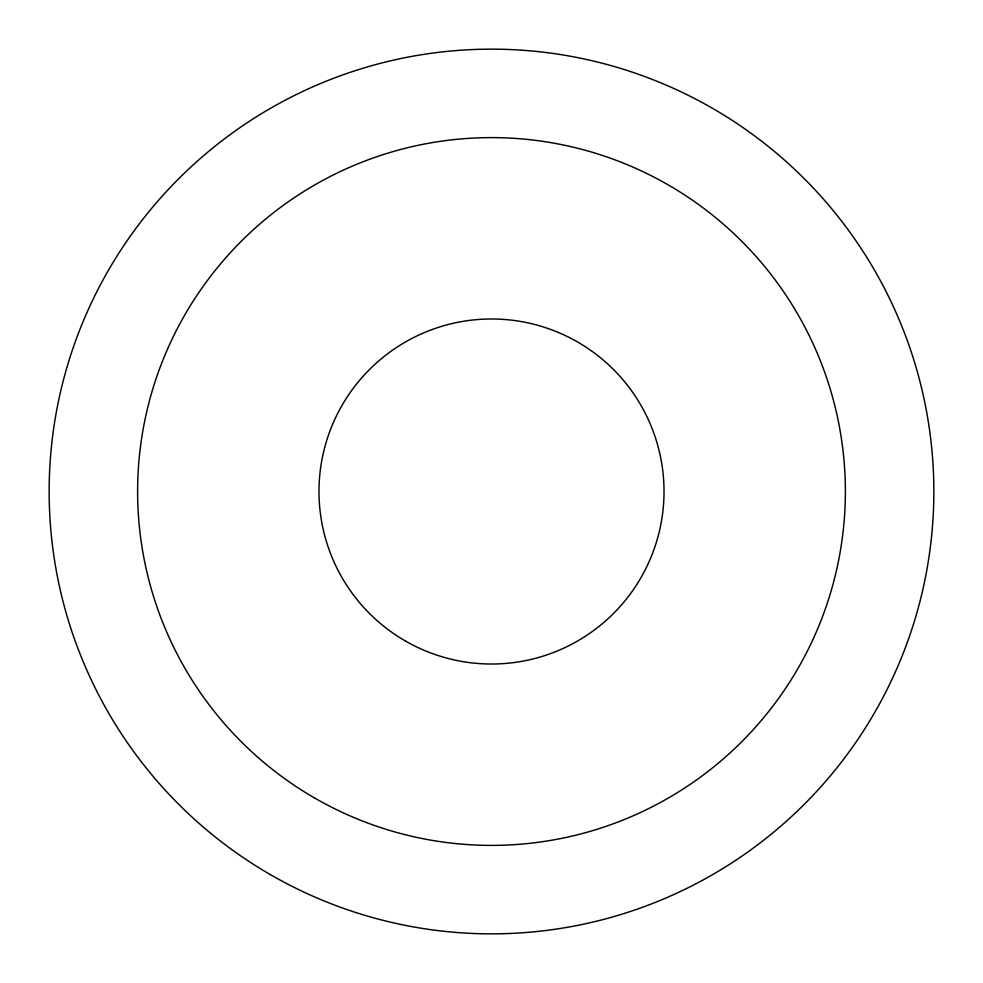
<?xml version="1.0" encoding="UTF-8"?>
<svg xmlns="http://www.w3.org/2000/svg" width="983" height="983" viewBox="0 0 983 983"><rect width="100%" height="100%" fill="white"/><g stroke="black" fill="none" stroke-linecap="round" stroke-linejoin="round"><path stroke-width="1.47" d="M314.56 797.975A353.88 353.88 0 0 0 845.38 491.5A353.88 353.88 0 0 0 314.56 185.025A353.88 353.88 0 0 0 314.56 797.975M270.325 874.587A442.35 442.35 0 0 0 933.85 491.5A442.35 442.35 0 0 0 270.325 108.413A442.35 442.35 0 0 0 270.325 874.587M405.242 640.904A172.517 172.517 0 0 0 664.016 491.5A172.517 172.517 0 0 0 405.242 342.096A172.517 172.517 0 0 0 405.242 640.904"/></g></svg>
